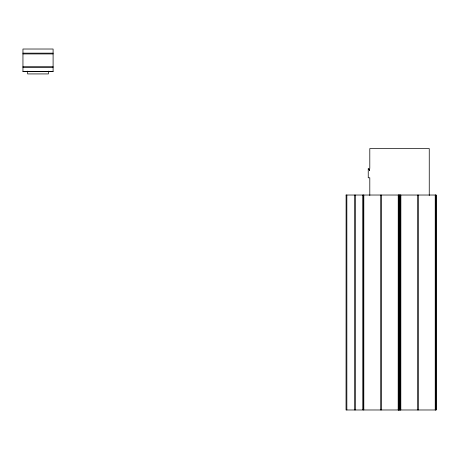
<?xml version="1.0" encoding="UTF-8"?>
<svg xmlns="http://www.w3.org/2000/svg" width="459" height="459" viewBox="0 0 459 459"><rect width="100%" height="100%" fill="white"/><g stroke="black" fill="none" stroke-linecap="round" stroke-linejoin="round"><path stroke-width="0.69" d="M22.95 53.152L53.095 53.152M22.95 53.927L53.095 53.927M22.95 66.716L53.095 66.716M22.95 67.496L53.095 67.496M22.95 71.547L53.095 71.547L53.095 49.021L22.95 49.021L22.95 71.587L53.095 71.587M368.864 169.377L369.558 169.601L369.593 170.662L369.375 169.641L368.864 169.537M346.04 195.029L436.05 195.029L436.05 409.979L346.04 409.979L346.097 195.029M435.993 195.029L435.993 409.979M435.855 195.029L435.855 409.979M435.23 195.029L435.23 409.979M429.251 195.494L429.251 148.567L369.799 148.567L369.799 168.419L368.238 168.419L368.238 177.776L369.799 177.776L369.799 195.5M418.35 195.029L418.35 409.979M417.587 195.029L417.587 409.979M400.816 195.029L400.759 409.979M400.707 195.029L400.707 409.979M399.996 195.029L400.053 409.979M399.525 195.029L399.525 409.979M399.055 195.029L399.055 409.979M398.997 195.029L398.997 409.979M398.343 195.029L398.343 409.979M381.463 195.029L381.463 409.979M380.7 195.029L380.7 409.979M363.821 195.029L363.821 409.979M363.058 195.029L363.058 409.979L363 195.029M355.392 195.029L355.392 409.979M354.606 195.029L354.606 409.979M346.849 195.029L346.849 409.979M48.413 71.139L48.413 73.928L27.626 73.928L27.626 71.139M398.292 409.979L398.292 195.029L398.234 409.979"/></g></svg>
